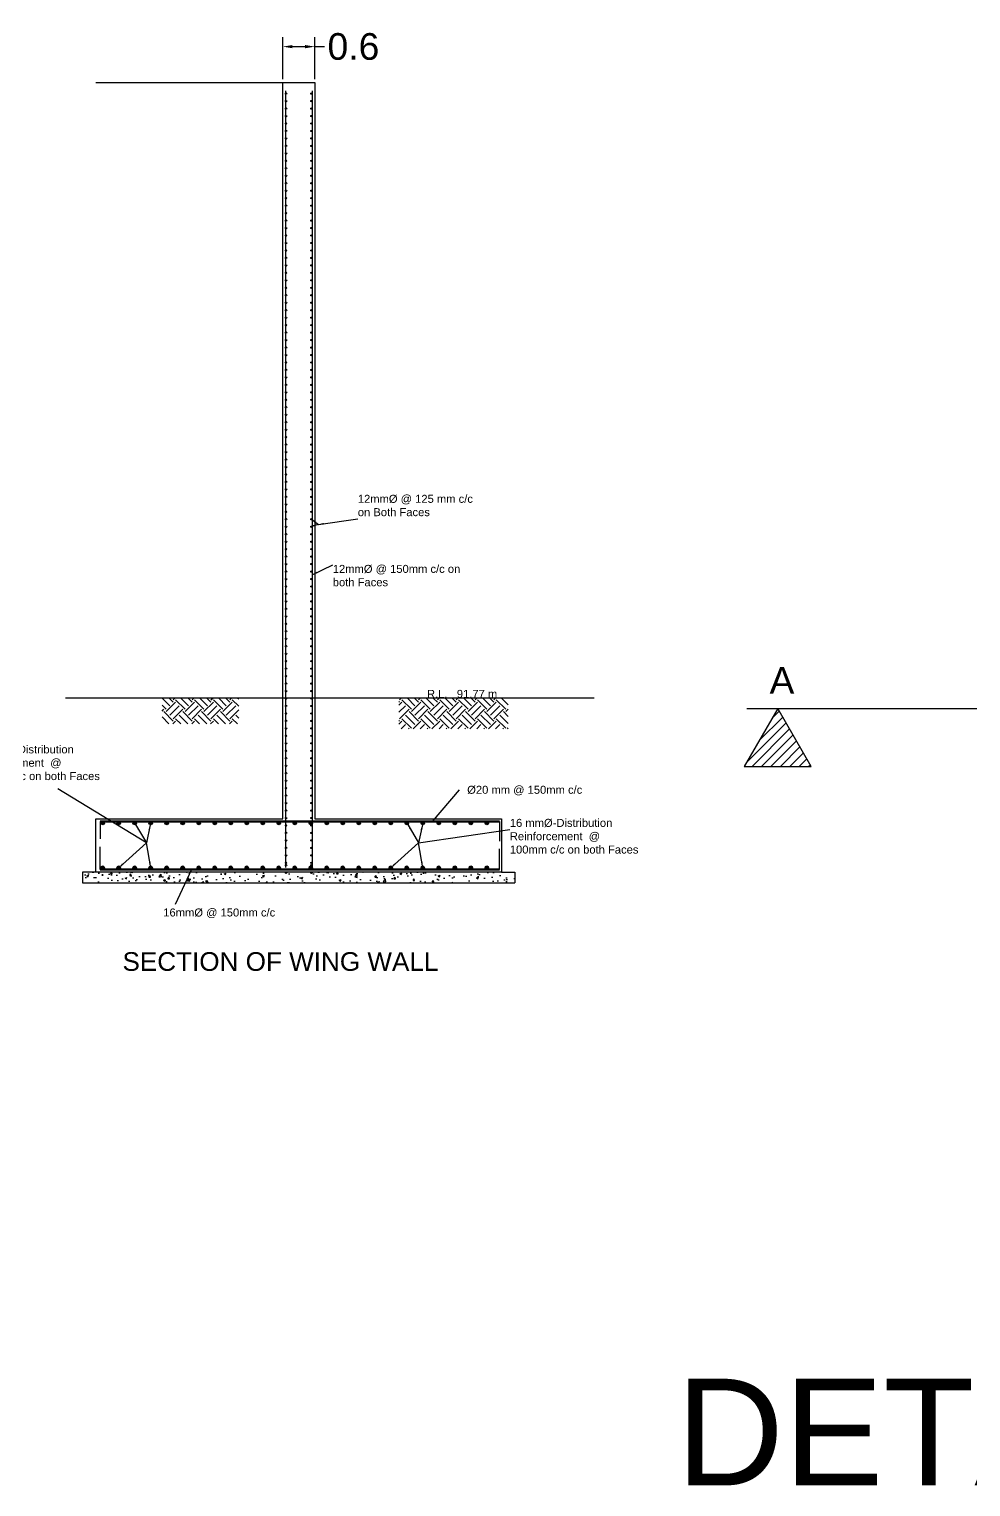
# Model space of a CAD drawing. Header units: millimetres. Extents: x -83 to 417, y 47 to 139.
# Drawn here: x 159.87 to 177.52, y 93 to 120.33 of the extents above; entities that cross this region are included whole.
import ezdxf

# ---------------------------------------------------------------- set-up
doc = ezdxf.new("R2010")
doc.units = ezdxf.units.MM
doc.header["$PDMODE"] = 3
doc.header["$PDSIZE"] = -0.7
doc.linetypes.add('DASHED2', pattern=[9.525, 6.35, -3.175])
doc.layers.add('DIMENSION', color=1, linetype='Continuous')
doc.layers.add('kacha rasta', color=7, linetype='Continuous')
doc.styles.add('.1', font='arial.ttf', dxfattribs={"height": 0.1})
doc.styles.add('.15', font='arial.ttf', dxfattribs={"height": 0.15})
doc.styles.get("Standard").update_dxf_attribs({"font": 'Arial'})
doc.dimstyles.new('small', dxfattribs={"dimtxt": 0.05, "dimasz": 0.1, "dimexe": 0.2, "dimexo": 0.3, "dimgap": 0, "dimtad": 0, "dimdec": 3, "dimzin": 0, "dimdsep": 46, "dimtxsty": 'Standard', "dimblk": 'OPEN30', "dimcen": 0.09, "dimclrd": 1, "dimclre": 1, "dimclrt": 1, "dimadec": 0, "dimazin": 0, "dimtfac": 1, "dimtdec": 3, "dimtofl": 0, "dimtmove": 1, "dimatfit": 3, "dimfxl": 0.2, "dimtolj": 1, "dimtzin": 0, "dimarcsym": 0})
doc.dimstyles.get("Standard").update_dxf_attribs({"dimtxt": 0.5, "dimasz": 0.18, "dimexe": 0.18, "dimexo": 0.0625, "dimgap": 0.09, "dimtad": 0, "dimtih": 1, "dimtoh": 1, "dimdec": 1, "dimzin": 0, "dimdsep": 46, "dimtxsty": 'Standard', "dimcen": 0.09, "dimadec": 0, "dimazin": 0, "dimtfac": 1, "dimtdec": 1, "dimtofl": 0, "dimtmove": 0, "dimatfit": 3, "dimfxl": 1, "dimtolj": 1, "dimtzin": 0, "dimarcsym": 0})

# ---------------------------------------------------------------- blocks, each defined once
blk = doc.blocks.new('_Open30')
at = {"color": 0, "linetype": 'ByBlock', "lineweight": -2}
for p, q in [((-1, 0.27), (0, 0)), ((0, 0), (-1, -0.27)), ((0, 0), (-1, 0))]:
    blk.add_line(p, q, dxfattribs=at)
blk = doc.blocks.new('*D154')
at = {"layer": 'Defpoints', "color": 0, "linetype": 'Continuous', "transparency": 16777216}
for p in [(165.221, 120.002), (164.621, 119.327), (165.221, 119.327)]:
    blk.add_point(p, dxfattribs=at)
at = {"layer": 'kacha rasta', "color": 0, "linetype": 'Continuous', "lineweight": -2, "transparency": 16777216}
for p, q in [((164.621, 119.39), (164.621, 120.182)), ((164.801, 120.002), (165.041, 120.002)), ((165.221, 119.39), (165.221, 120.182)), ((165.221, 120.002), (165.401, 120.002))]:
    blk.add_line(p, q, dxfattribs=at)
at = {"layer": 'kacha rasta', "color": 0, "linetype": 'Continuous', "transparency": 16777216}
for points in [[(164.801, 120.032), (164.801, 119.972), (164.621, 120.002)], [(165.041, 120.032), (165.041, 119.972), (165.221, 120.002)]]:
    blk.add_solid(points, dxfattribs=at)
at = {"layer": 'kacha rasta', "color": 0, "linetype": 'Continuous', "transparency": 16777216, "insert": (165.946, 120.002), "char_height": 0.5, "attachment_point": 5}
blk.add_mtext('\\A1;0.6', dxfattribs=at)

msp = doc.modelspace()

# ---------------------------------------------------------------- hatches: boundary and pattern name
for color, points in [(256, [(164.6708, 119.1239, -0.8687265), (164.6947, 119.1206, -0.8687265), (164.6708, 119.1172)]), (256, [(164.6708, 118.9839, -0.8687265), (164.6947, 118.9806, -0.8687265), (164.6708, 118.9772)]), (256, [(165.1708, 119.1239, 0.8687265), (165.1469, 119.1206, 0.8687265), (165.1708, 119.1172)]), (256, [(165.1708, 118.9839, 0.8687265), (165.1469, 118.9806, 0.8687265), (165.1708, 118.9772)]), (256, [(164.6708, 118.8439, -0.8687265), (164.6947, 118.8406, -0.8687265), (164.6708, 118.8372)]), (256, [(164.6708, 118.7039, -0.8687265), (164.6947, 118.7006, -0.8687265), (164.6708, 118.6972)]), (256, [(165.1708, 118.8439, 0.8687265), (165.1469, 118.8406, 0.8687265), (165.1708, 118.8372)]), (256, [(165.1708, 118.7039, 0.8687265), (165.1469, 118.7006, 0.8687265), (165.1708, 118.6972)]), (256, [(164.6708, 118.5639, -0.8687265), (164.6947, 118.5606, -0.8687265), (164.6708, 118.5572)]), (256, [(164.6708, 118.4239, -0.8687265), (164.6947, 118.4206, -0.8687265), (164.6708, 118.4172)]), (256, [(165.1708, 118.5639, 0.8687265), (165.1469, 118.5606, 0.8687265), (165.1708, 118.5572)]), (256, [(165.1708, 118.4239, 0.8687265), (165.1469, 118.4206, 0.8687265), (165.1708, 118.4172)]), (256, [(164.6708, 118.2839, -0.8687265), (164.6947, 118.2806, -0.8687265), (164.6708, 118.2772)]), (256, [(164.6708, 118.1439, -0.8687265), (164.6947, 118.1406, -0.8687265), (164.6708, 118.1372)]), (256, [(165.1708, 118.2839, 0.8687265), (165.1469, 118.2806, 0.8687265), (165.1708, 118.2772)]), (256, [(165.1708, 118.1439, 0.8687265), (165.1469, 118.1406, 0.8687265), (165.1708, 118.1372)]), (256, [(164.6708, 118.0039, -0.8687265), (164.6947, 118.0006, -0.8687265), (164.6708, 117.9972)]), (256, [(164.6708, 117.8639, -0.8687265), (164.6947, 117.8606, -0.8687265), (164.6708, 117.8572)]), (256, [(165.1708, 118.0039, 0.8687265), (165.1469, 118.0006, 0.8687265), (165.1708, 117.9972)]), (256, [(165.1708, 117.8639, 0.8687265), (165.1469, 117.8606, 0.8687265), (165.1708, 117.8572)]), (256, [(164.6708, 117.7239, -0.8687265), (164.6947, 117.7206, -0.8687265), (164.6708, 117.7172)]), (256, [(164.6708, 117.5839, -0.8687265), (164.6947, 117.5806, -0.8687265), (164.6708, 117.5772)]), (256, [(165.1708, 117.7239, 0.8687265), (165.1469, 117.7206, 0.8687265), (165.1708, 117.7172)]), (256, [(165.1708, 117.5839, 0.8687265), (165.1469, 117.5806, 0.8687265), (165.1708, 117.5772)]), (256, [(164.6708, 117.4439, -0.8687265), (164.6947, 117.4406, -0.8687265), (164.6708, 117.4372)]), (256, [(164.6708, 117.3039, -0.8687265), (164.6947, 117.3006, -0.8687265), (164.6708, 117.2972)]), (256, [(165.1708, 117.4439, 0.8687265), (165.1469, 117.4406, 0.8687265), (165.1708, 117.4372)]), (256, [(165.1708, 117.3039, 0.8687265), (165.1469, 117.3006, 0.8687265), (165.1708, 117.2972)]), (256, [(164.6708, 117.1639, -0.8687265), (164.6947, 117.1606, -0.8687265), (164.6708, 117.1572)]), (256, [(164.6708, 117.0239, -0.8687265), (164.6947, 117.0206, -0.8687265), (164.6708, 117.0172)]), (256, [(165.1708, 117.1639, 0.8687265), (165.1469, 117.1606, 0.8687265), (165.1708, 117.1572)]), (256, [(165.1708, 117.0239, 0.8687265), (165.1469, 117.0206, 0.8687265), (165.1708, 117.0172)]), (256, [(164.6708, 116.8839, -0.8687265), (164.6947, 116.8806, -0.8687265), (164.6708, 116.8772)]), (256, [(164.6708, 116.7439, -0.8687265), (164.6947, 116.7406, -0.8687265), (164.6708, 116.7372)]), (256, [(165.1708, 116.8839, 0.8687265), (165.1469, 116.8806, 0.8687265), (165.1708, 116.8772)]), (256, [(165.1708, 116.7439, 0.8687265), (165.1469, 116.7406, 0.8687265), (165.1708, 116.7372)]), (256, [(164.6708, 116.6039, -0.8687265), (164.6947, 116.6006, -0.8687265), (164.6708, 116.5972)]), (256, [(164.6708, 116.4639, -0.8687265), (164.6947, 116.4606, -0.8687265), (164.6708, 116.4572)]), (256, [(165.1708, 116.6039, 0.8687265), (165.1469, 116.6006, 0.8687265), (165.1708, 116.5972)]), (256, [(165.1708, 116.4639, 0.8687265), (165.1469, 116.4606, 0.8687265), (165.1708, 116.4572)]), (256, [(164.6708, 116.3239, -0.8687265), (164.6947, 116.3206, -0.8687265), (164.6708, 116.3172)]), (256, [(164.6708, 116.1839, -0.8687265), (164.6947, 116.1806, -0.8687265), (164.6708, 116.1772)]), (256, [(165.1708, 116.3239, 0.8687265), (165.1469, 116.3206, 0.8687265), (165.1708, 116.3172)]), (256, [(165.1708, 116.1839, 0.8687265), (165.1469, 116.1806, 0.8687265), (165.1708, 116.1772)]), (256, [(164.6708, 116.0439, -0.8687265), (164.6947, 116.0406, -0.8687265), (164.6708, 116.0372)]), (256, [(164.6708, 115.9039, -0.8687265), (164.6947, 115.9006, -0.8687265), (164.6708, 115.8972)]), (256, [(165.1708, 116.0439, 0.8687265), (165.1469, 116.0406, 0.8687265), (165.1708, 116.0372)]), (256, [(165.1708, 115.9039, 0.8687265), (165.1469, 115.9006, 0.8687265), (165.1708, 115.8972)]), (256, [(164.6708, 115.7639, -0.8687265), (164.6947, 115.7606, -0.8687265), (164.6708, 115.7572)]), (256, [(164.6708, 115.6239, -0.8687265), (164.6947, 115.6206, -0.8687265), (164.6708, 115.6172)]), (256, [(165.1708, 115.7639, 0.8687265), (165.1469, 115.7606, 0.8687265), (165.1708, 115.7572)]), (256, [(165.1708, 115.6239, 0.8687265), (165.1469, 115.6206, 0.8687265), (165.1708, 115.6172)]), (256, [(164.6708, 115.4839, -0.8687265), (164.6947, 115.4806, -0.8687265), (164.6708, 115.4772)]), (256, [(164.6708, 115.3439, -0.8687265), (164.6947, 115.3406, -0.8687265), (164.6708, 115.3372)]), (256, [(165.1708, 115.4839, 0.8687265), (165.1469, 115.4806, 0.8687265), (165.1708, 115.4772)]), (256, [(165.1708, 115.3439, 0.8687265), (165.1469, 115.3406, 0.8687265), (165.1708, 115.3372)]), (256, [(164.6708, 115.2039, -0.8687265), (164.6947, 115.2006, -0.8687265), (164.6708, 115.1972)]), (256, [(164.6708, 115.0639, -0.8687265), (164.6947, 115.0606, -0.8687265), (164.6708, 115.0572)]), (256, [(165.1708, 115.2039, 0.8687265), (165.1469, 115.2006, 0.8687265), (165.1708, 115.1972)]), (256, [(165.1708, 115.0639, 0.8687265), (165.1469, 115.0606, 0.8687265), (165.1708, 115.0572)]), (256, [(164.6708, 114.9239, -0.8687265), (164.6947, 114.9206, -0.8687265), (164.6708, 114.9172)]), (256, [(164.6708, 114.7839, -0.8687265), (164.6947, 114.7806, -0.8687265), (164.6708, 114.7772)]), (256, [(165.1708, 114.9239, 0.8687265), (165.1469, 114.9206, 0.8687265), (165.1708, 114.9172)]), (256, [(165.1708, 114.7839, 0.8687265), (165.1469, 114.7806, 0.8687265), (165.1708, 114.7772)]), (256, [(164.6708, 114.6439, -0.8687265), (164.6947, 114.6406, -0.8687265), (164.6708, 114.6372)]), (256, [(164.6708, 114.5039, -0.8687265), (164.6947, 114.5006, -0.8687265), (164.6708, 114.4972)]), (256, [(165.1708, 114.6439, 0.8687265), (165.1469, 114.6406, 0.8687265), (165.1708, 114.6372)]), (256, [(165.1708, 114.5039, 0.8687265), (165.1469, 114.5006, 0.8687265), (165.1708, 114.4972)]), (256, [(164.6708, 114.3639, -0.8687265), (164.6947, 114.3606, -0.8687265), (164.6708, 114.3572)]), (256, [(164.6708, 114.2239, -0.8687265), (164.6947, 114.2206, -0.8687265), (164.6708, 114.2172)]), (256, [(165.1708, 114.3639, 0.8687265), (165.1469, 114.3606, 0.8687265), (165.1708, 114.3572)]), (256, [(165.1708, 114.2239, 0.8687265), (165.1469, 114.2206, 0.8687265), (165.1708, 114.2172)]), (256, [(164.6708, 114.0839, -0.8687265), (164.6947, 114.0806, -0.8687265), (164.6708, 114.0772)]), (256, [(165.1708, 114.0839, 0.8687265), (165.1469, 114.0806, 0.8687265), (165.1708, 114.0772)]), (256, [(164.6708, 113.9439, -0.8687265), (164.6947, 113.9406, -0.8687265), (164.6708, 113.9372)]), (256, [(164.6708, 113.8039, -0.8687265), (164.6947, 113.8006, -0.8687265), (164.6708, 113.7972)]), (256, [(165.1708, 113.9439, 0.8687265), (165.1469, 113.9406, 0.8687265), (165.1708, 113.9372)]), (256, [(165.1708, 113.8039, 0.8687265), (165.1469, 113.8006, 0.8687265), (165.1708, 113.7972)]), (256, [(164.6708, 113.6639, -0.8687265), (164.6947, 113.6606, -0.8687265), (164.6708, 113.6572)]), (256, [(164.6708, 113.5239, -0.8687265), (164.6947, 113.5206, -0.8687265), (164.6708, 113.5172)]), (256, [(165.1708, 113.6639, 0.8687265), (165.1469, 113.6606, 0.8687265), (165.1708, 113.6572)]), (256, [(165.1708, 113.5239, 0.8687265), (165.1469, 113.5206, 0.8687265), (165.1708, 113.5172)]), (256, [(164.6708, 113.3839, -0.8687265), (164.6947, 113.3806, -0.8687265), (164.6708, 113.3772)]), (256, [(164.6708, 113.2439, -0.8687265), (164.6947, 113.2406, -0.8687265), (164.6708, 113.2372)]), (256, [(165.1708, 113.3839, 0.8687265), (165.1469, 113.3806, 0.8687265), (165.1708, 113.3772)]), (256, [(165.1708, 113.2439, 0.8687265), (165.1469, 113.2406, 0.8687265), (165.1708, 113.2372)]), (256, [(164.6708, 113.1039, -0.8687265), (164.6947, 113.1006, -0.8687265), (164.6708, 113.0972)]), (256, [(164.6708, 112.9639, -0.8687265), (164.6947, 112.9606, -0.8687265), (164.6708, 112.9572)]), (256, [(165.1708, 113.1039, 0.8687265), (165.1469, 113.1006, 0.8687265), (165.1708, 113.0972)]), (256, [(165.1708, 112.9639, 0.8687265), (165.1469, 112.9606, 0.8687265), (165.1708, 112.9572)]), (256, [(164.6708, 112.8239, -0.8687265), (164.6947, 112.8206, -0.8687265), (164.6708, 112.8172)]), (256, [(164.6708, 112.6839, -0.8687265), (164.6947, 112.6806, -0.8687265), (164.6708, 112.6772)]), (256, [(165.1708, 112.8239, 0.8687265), (165.1469, 112.8206, 0.8687265), (165.1708, 112.8172)]), (256, [(165.1708, 112.6839, 0.8687265), (165.1469, 112.6806, 0.8687265), (165.1708, 112.6772)]), (256, [(164.6708, 112.5439, -0.8687265), (164.6947, 112.5406, -0.8687265), (164.6708, 112.5372)]), (256, [(164.6708, 112.4039, -0.8687265), (164.6947, 112.4006, -0.8687265), (164.6708, 112.3972)]), (256, [(165.1708, 112.5439, 0.8687265), (165.1469, 112.5406, 0.8687265), (165.1708, 112.5372)]), (256, [(165.1708, 112.4039, 0.8687265), (165.1469, 112.4006, 0.8687265), (165.1708, 112.3972)]), (256, [(164.6708, 112.2639, -0.8687265), (164.6947, 112.2606, -0.8687265), (164.6708, 112.2572)]), (256, [(164.6708, 112.1239, -0.8687265), (164.6947, 112.1206, -0.8687265), (164.6708, 112.1172)]), (256, [(165.1708, 112.2639, 0.8687265), (165.1469, 112.2606, 0.8687265), (165.1708, 112.2572)]), (256, [(165.1708, 112.1239, 0.8687265), (165.1469, 112.1206, 0.8687265), (165.1708, 112.1172)]), (256, [(164.6708, 111.9839, -0.8687265), (164.6947, 111.9806, -0.8687265), (164.6708, 111.9772)]), (256, [(164.6708, 111.8439, -0.8687265), (164.6947, 111.8406, -0.8687265), (164.6708, 111.8372)]), (256, [(165.1708, 111.9839, 0.8687265), (165.1469, 111.9806, 0.8687265), (165.1708, 111.9772)]), (256, [(165.1708, 111.8439, 0.8687265), (165.1469, 111.8406, 0.8687265), (165.1708, 111.8372)]), (256, [(164.6708, 111.7039, -0.8687265), (164.6947, 111.7006, -0.8687265), (164.6708, 111.6972)]), (256, [(164.6708, 111.5639, -0.8687265), (164.6947, 111.5606, -0.8687265), (164.6708, 111.5572)]), (256, [(165.1708, 111.7039, 0.8687265), (165.1469, 111.7006, 0.8687265), (165.1708, 111.6972)]), (256, [(165.1708, 111.5639, 0.8687265), (165.1469, 111.5606, 0.8687265), (165.1708, 111.5572)]), (256, [(164.6708, 111.4239, -0.8687265), (164.6947, 111.4206, -0.8687265), (164.6708, 111.4172)]), (256, [(164.6708, 111.2839, -0.8687265), (164.6947, 111.2806, -0.8687265), (164.6708, 111.2772)]), (256, [(165.1708, 111.4239, 0.8687265), (165.1469, 111.4206, 0.8687265), (165.1708, 111.4172)]), (256, [(165.1708, 111.2839, 0.8687265), (165.1469, 111.2806, 0.8687265), (165.1708, 111.2772)]), (256, [(164.6708, 111.1439, -0.8687265), (164.6947, 111.1406, -0.8687265), (164.6708, 111.1372)]), (256, [(164.6708, 111.0039, -0.8687265), (164.6947, 111.0006, -0.8687265), (164.6708, 110.9972)]), (256, [(165.1708, 111.1439, 0.8687265), (165.1469, 111.1406, 0.8687265), (165.1708, 111.1372)]), (256, [(165.1708, 111.0039, 0.8687265), (165.1469, 111.0006, 0.8687265), (165.1708, 110.9972)]), (256, [(164.6708, 110.8639, -0.8687265), (164.6947, 110.8606, -0.8687265), (164.6708, 110.8572)]), (256, [(164.6708, 110.7239, -0.8687265), (164.6947, 110.7206, -0.8687265), (164.6708, 110.7172)]), (256, [(165.1708, 110.8639, 0.8687265), (165.1469, 110.8606, 0.8687265), (165.1708, 110.8572)]), (256, [(165.1708, 110.7239, 0.8687265), (165.1469, 110.7206, 0.8687265), (165.1708, 110.7172)]), (256, [(164.6708, 110.5839, -0.8687265), (164.6947, 110.5806, -0.8687265), (164.6708, 110.5772)]), (256, [(164.6708, 110.4439, -0.8687265), (164.6947, 110.4406, -0.8687265), (164.6708, 110.4372)]), (256, [(165.1708, 110.5839, 0.8687265), (165.1469, 110.5806, 0.8687265), (165.1708, 110.5772)]), (256, [(165.1708, 110.4439, 0.8687265), (165.1469, 110.4406, 0.8687265), (165.1708, 110.4372)]), (256, [(164.6708, 110.3039, -0.8687265), (164.6947, 110.3006, -0.8687265), (164.6708, 110.2972)]), (256, [(164.6708, 110.1639, -0.8687265), (164.6947, 110.1606, -0.8687265), (164.6708, 110.1572)]), (256, [(165.1708, 110.3039, 0.8687265), (165.1469, 110.3006, 0.8687265), (165.1708, 110.2972)]), (256, [(165.1708, 110.1639, 0.8687265), (165.1469, 110.1606, 0.8687265), (165.1708, 110.1572)]), (256, [(164.6708, 110.0239, -0.8687265), (164.6947, 110.0206, -0.8687265), (164.6708, 110.0172)]), (256, [(164.6708, 109.8839, -0.8687265), (164.6947, 109.8806, -0.8687265), (164.6708, 109.8772)]), (256, [(165.1708, 110.0239, 0.8687265), (165.1469, 110.0206, 0.8687265), (165.1708, 110.0172)]), (256, [(165.1708, 109.8839, 0.8687265), (165.1469, 109.8806, 0.8687265), (165.1708, 109.8772)]), (256, [(164.6708, 109.7439, -0.8687265), (164.6947, 109.7406, -0.8687265), (164.6708, 109.7372)]), (256, [(164.6708, 109.6039, -0.8687265), (164.6947, 109.6006, -0.8687265), (164.6708, 109.5972)]), (256, [(165.1708, 109.7439, 0.8687265), (165.1469, 109.7406, 0.8687265), (165.1708, 109.7372)]), (256, [(165.1708, 109.6039, 0.8687265), (165.1469, 109.6006, 0.8687265), (165.1708, 109.5972)]), (256, [(164.6708, 109.4639, -0.8687265), (164.6947, 109.4606, -0.8687265), (164.6708, 109.4572)]), (256, [(164.6708, 109.3239, -0.8687265), (164.6947, 109.3206, -0.8687265), (164.6708, 109.3172)]), (256, [(165.1708, 109.4639, 0.8687265), (165.1469, 109.4606, 0.8687265), (165.1708, 109.4572)]), (256, [(165.1708, 109.3239, 0.8687265), (165.1469, 109.3206, 0.8687265), (165.1708, 109.3172)]), (256, [(164.6708, 109.1839, -0.8687265), (164.6947, 109.1806, -0.8687265), (164.6708, 109.1772)]), (256, [(164.6708, 109.0439, -0.8687265), (164.6947, 109.0406, -0.8687265), (164.6708, 109.0372)]), (256, [(165.1708, 109.1839, 0.8687265), (165.1469, 109.1806, 0.8687265), (165.1708, 109.1772)]), (256, [(165.1708, 109.0439, 0.8687265), (165.1469, 109.0406, 0.8687265), (165.1708, 109.0372)]), (256, [(164.6708, 108.9039, -0.8687265), (164.6947, 108.9006, -0.8687265), (164.6708, 108.8972)]), (256, [(164.6708, 108.7639, -0.8687265), (164.6947, 108.7606, -0.8687265), (164.6708, 108.7572)]), (256, [(165.1708, 108.9039, 0.8687265), (165.1469, 108.9006, 0.8687265), (165.1708, 108.8972)]), (256, [(165.1708, 108.7639, 0.8687265), (165.1469, 108.7606, 0.8687265), (165.1708, 108.7572)]), (256, [(164.6708, 108.6239, -0.8687265), (164.6947, 108.6206, -0.8687265), (164.6708, 108.6172)]), (256, [(164.6708, 108.4839, -0.8687265), (164.6947, 108.4806, -0.8687265), (164.6708, 108.4772)]), (256, [(165.1708, 108.6239, 0.8687265), (165.1469, 108.6206, 0.8687265), (165.1708, 108.6172)]), (256, [(165.1708, 108.4839, 0.8687265), (165.1469, 108.4806, 0.8687265), (165.1708, 108.4772)]), (256, [(164.6708, 108.3439, -0.8687265), (164.6947, 108.3406, -0.8687265), (164.6708, 108.3372)]), (256, [(165.1708, 108.3439, 0.8687265), (165.1469, 108.3406, 0.8687265), (165.1708, 108.3372)]), (256, [(164.6708, 108.2039, -0.8687265), (164.6947, 108.2006, -0.8687265), (164.6708, 108.1972)]), (256, [(164.6708, 108.0639, -0.8687265), (164.6947, 108.0606, -0.8687265), (164.6708, 108.0572)]), (256, [(165.1708, 108.2039, 0.8687265), (165.1469, 108.2006, 0.8687265), (165.1708, 108.1972)]), (256, [(165.1708, 108.0639, 0.8687265), (165.1469, 108.0606, 0.8687265), (165.1708, 108.0572)]), (256, [(164.6708, 107.9239, -0.8687265), (164.6947, 107.9206, -0.8687265), (164.6708, 107.9172)]), (256, [(164.6708, 107.7839, -0.8687265), (164.6947, 107.7806, -0.8687265), (164.6708, 107.7772)]), (256, [(165.1708, 107.9239, 0.8687265), (165.1469, 107.9206, 0.8687265), (165.1708, 107.9172)]), (256, [(165.1708, 107.7839, 0.8687265), (165.1469, 107.7806, 0.8687265), (165.1708, 107.7772)]), (256, [(164.6708, 107.6439, -0.8687265), (164.6947, 107.6406, -0.8687265), (164.6708, 107.6372)]), (256, [(164.6708, 107.5039, -0.8687265), (164.6947, 107.5006, -0.8687265), (164.6708, 107.4972)]), (256, [(165.1708, 107.6439, 0.8687265), (165.1469, 107.6406, 0.8687265), (165.1708, 107.6372)]), (256, [(165.1708, 107.5039, 0.8687265), (165.1469, 107.5006, 0.8687265), (165.1708, 107.4972)]), (256, [(164.6708, 107.3639, -0.8687265), (164.6947, 107.3606, -0.8687265), (164.6708, 107.3572)]), (256, [(164.6708, 107.2239, -0.8687265), (164.6947, 107.2206, -0.8687265), (164.6708, 107.2172)]), (256, [(165.1708, 107.3639, 0.8687265), (165.1469, 107.3606, 0.8687265), (165.1708, 107.3572)]), (256, [(165.1708, 107.2239, 0.8687265), (165.1469, 107.2206, 0.8687265), (165.1708, 107.2172)]), (256, [(164.6708, 107.0839, -0.8687265), (164.6947, 107.0806, -0.8687265), (164.6708, 107.0772)]), (256, [(164.6708, 106.9439, -0.8687265), (164.6947, 106.9406, -0.8687265), (164.6708, 106.9372)]), (256, [(165.1708, 107.0839, 0.8687265), (165.1469, 107.0806, 0.8687265), (165.1708, 107.0772)]), (256, [(165.1708, 106.9439, 0.8687265), (165.1469, 106.9406, 0.8687265), (165.1708, 106.9372)]), (256, [(164.6708, 106.8039, -0.8687265), (164.6947, 106.8006, -0.8687265), (164.6708, 106.7972)]), (256, [(164.6708, 106.6639, -0.8687265), (164.6947, 106.6606, -0.8687265), (164.6708, 106.6572)]), (256, [(165.1708, 106.8039, 0.8687265), (165.1469, 106.8006, 0.8687265), (165.1708, 106.7972)]), (256, [(165.1708, 106.6639, 0.8687265), (165.1469, 106.6606, 0.8687265), (165.1708, 106.6572)]), (256, [(164.6708, 106.5239, -0.8687265), (164.6947, 106.5206, -0.8687265), (164.6708, 106.5172)]), (256, [(164.6708, 106.3839, -0.8687265), (164.6947, 106.3806, -0.8687265), (164.6708, 106.3772)]), (256, [(165.1708, 106.5239, 0.8687265), (165.1469, 106.5206, 0.8687265), (165.1708, 106.5172)]), (256, [(165.1708, 106.3839, 0.8687265), (165.1469, 106.3806, 0.8687265), (165.1708, 106.3772)]), (256, [(164.6708, 106.2439, -0.8687265), (164.6947, 106.2406, -0.8687265), (164.6708, 106.2372)]), (256, [(164.6708, 106.1039, -0.8687265), (164.6947, 106.1006, -0.8687265), (164.6708, 106.0972)]), (256, [(165.1708, 106.2439, 0.8687265), (165.1469, 106.2406, 0.8687265), (165.1708, 106.2372)]), (256, [(165.1708, 106.1039, 0.8687265), (165.1469, 106.1006, 0.8687265), (165.1708, 106.0972)]), (256, [(164.6708, 105.9639, -0.8687265), (164.6947, 105.9606, -0.8687265), (164.6708, 105.9572)]), (256, [(164.6708, 105.8239, -0.8687265), (164.6947, 105.8206, -0.8687265), (164.6708, 105.8172)]), (256, [(165.1708, 105.9639, 0.8687265), (165.1469, 105.9606, 0.8687265), (165.1708, 105.9572)]), (256, [(165.1708, 105.8239, 0.8687265), (165.1469, 105.8206, 0.8687265), (165.1708, 105.8172)]), (256, [(164.6708, 105.6839, -0.8687265), (164.6947, 105.6806, -0.8687265), (164.6708, 105.6772)]), (256, [(164.6708, 105.5439, -0.8687265), (164.6947, 105.5406, -0.8687265), (164.6708, 105.5372)]), (256, [(165.1708, 105.6839, 0.8687265), (165.1469, 105.6806, 0.8687265), (165.1708, 105.6772)]), (256, [(165.1708, 105.5439, 0.8687265), (165.1469, 105.5406, 0.8687265), (165.1708, 105.5372)]), (4, [(161.2778, 105.4454, 1), (161.2141, 105.4454, 1)]), (4, [(161.5778, 105.4454, 1), (161.5141, 105.4454, 1)]), (4, [(161.8778, 105.4454, 1), (161.8141, 105.4454, 1)]), (4, [(162.1778, 105.4454, 1), (162.1141, 105.4454, 1)]), (4, [(162.4778, 105.4454, 1), (162.4141, 105.4454, 1)]), (4, [(162.7778, 105.4454, 1), (162.7141, 105.4454, 1)]), (4, [(163.0778, 105.4454, 1), (163.0141, 105.4454, 1)]), (4, [(163.3778, 105.4454, 1), (163.3141, 105.4454, 1)]), (4, [(163.6778, 105.4454, 1), (163.6141, 105.4454, 1)]), (4, [(163.9778, 105.4454, 1), (163.9141, 105.4454, 1)]), (4, [(164.2778, 105.4454, 1), (164.2141, 105.4454, 1)]), (4, [(164.5778, 105.4454, 1), (164.5141, 105.4454, 1)]), (256, [(164.6708, 105.4039, -0.8687265), (164.6947, 105.4006, -0.8687265), (164.6708, 105.3972)]), (256, [(164.6708, 105.2639, -0.8687265), (164.6947, 105.2606, -0.8687265), (164.6708, 105.2572)]), (4, [(164.8778, 105.4454, 1), (164.8141, 105.4454, 1)]), (4, [(165.1778, 105.4454, 1), (165.1141, 105.4454, 1)]), (256, [(165.1708, 105.4039, 0.8687265), (165.1469, 105.4006, 0.8687265), (165.1708, 105.3972)]), (256, [(165.1708, 105.2639, 0.8687265), (165.1469, 105.2606, 0.8687265), (165.1708, 105.2572)]), (4, [(165.4778, 105.4454, 1), (165.4141, 105.4454, 1)]), (4, [(165.7778, 105.4454, 1), (165.7141, 105.4454, 1)]), (4, [(166.0778, 105.4454, 1), (166.0141, 105.4454, 1)]), (4, [(166.3778, 105.4454, 1), (166.3141, 105.4454, 1)]), (4, [(166.6778, 105.4454, 1), (166.6141, 105.4454, 1)]), (4, [(166.9778, 105.4454, 1), (166.9141, 105.4454, 1)]), (4, [(167.2778, 105.4454, 1), (167.2141, 105.4454, 1)]), (4, [(167.5778, 105.4454, 1), (167.5141, 105.4454, 1)]), (4, [(167.8778, 105.4454, 1), (167.8141, 105.4454, 1)]), (4, [(168.1778, 105.4454, 1), (168.1141, 105.4454, 1)]), (4, [(168.4778, 105.4454, 1), (168.4141, 105.4454, 1)]), (256, [(164.6708, 105.1239, -0.8687265), (164.6947, 105.1206, -0.8687265), (164.6708, 105.1172)]), (256, [(164.6708, 104.9839, -0.8687265), (164.6947, 104.9806, -0.8687265), (164.6708, 104.9772)]), (256, [(165.1708, 105.1239, 0.8687265), (165.1469, 105.1206, 0.8687265), (165.1708, 105.1172)]), (256, [(165.1708, 104.9839, 0.8687265), (165.1469, 104.9806, 0.8687265), (165.1708, 104.9772)]), (256, [(164.6708, 104.8439, -0.8687265), (164.6947, 104.8406, -0.8687265), (164.6708, 104.8372)]), (256, [(164.6708, 104.7039, -0.8687265), (164.6947, 104.7006, -0.8687265), (164.6708, 104.6972)]), (256, [(165.1708, 104.8439, 0.8687265), (165.1469, 104.8406, 0.8687265), (165.1708, 104.8372)]), (256, [(165.1708, 104.7039, 0.8687265), (165.1469, 104.7006, 0.8687265), (165.1708, 104.6972)]), (4, [(161.2778, 104.6092, 1), (161.2141, 104.6092, 1)]), (4, [(161.5778, 104.6092, 1), (161.5141, 104.6092, 1)]), (4, [(161.8778, 104.6092, 1), (161.8141, 104.6092, 1)]), (4, [(162.1778, 104.6092, 1), (162.1141, 104.6092, 1)]), (4, [(162.4778, 104.6092, 1), (162.4141, 104.6092, 1)]), (4, [(162.7778, 104.6092, 1), (162.7141, 104.6092, 1)]), (4, [(163.0778, 104.6092, 1), (163.0141, 104.6092, 1)]), (4, [(163.3778, 104.6092, 1), (163.3141, 104.6092, 1)]), (4, [(163.6778, 104.6092, 1), (163.6141, 104.6092, 1)]), (4, [(163.9778, 104.6092, 1), (163.9141, 104.6092, 1)]), (4, [(164.2778, 104.6092, 1), (164.2141, 104.6092, 1)]), (4, [(164.5778, 104.6092, 1), (164.5141, 104.6092, 1)]), (256, [(164.6708, 104.6506, 0.8687265), (164.6947, 104.654, 0.8687265), (164.6708, 104.6574)]), (256, [(164.6708, 104.5106, 0.8687265), (164.6947, 104.514, 0.8687265), (164.6708, 104.5174)]), (4, [(164.8778, 104.6092, 1), (164.8141, 104.6092, 1)]), (4, [(165.1778, 104.6092, 1), (165.1141, 104.6092, 1)]), (256, [(165.1708, 104.6506, -0.8687265), (165.1469, 104.654, -0.8687265), (165.1708, 104.6574)]), (256, [(165.1708, 104.5106, -0.8687265), (165.1469, 104.514, -0.8687265), (165.1708, 104.5174)]), (4, [(165.4778, 104.6092, 1), (165.4141, 104.6092, 1)]), (4, [(165.7778, 104.6092, 1), (165.7141, 104.6092, 1)]), (4, [(166.0778, 104.6092, 1), (166.0141, 104.6092, 1)]), (4, [(166.3778, 104.6092, 1), (166.3141, 104.6092, 1)]), (4, [(166.6778, 104.6092, 1), (166.6141, 104.6092, 1)]), (4, [(166.9778, 104.6092, 1), (166.9141, 104.6092, 1)]), (4, [(167.2778, 104.6092, 1), (167.2141, 104.6092, 1)]), (4, [(167.5778, 104.6092, 1), (167.5141, 104.6092, 1)]), (4, [(167.8778, 104.6092, 1), (167.8141, 104.6092, 1)]), (4, [(168.1778, 104.6092, 1), (168.1141, 104.6092, 1)]), (4, [(168.4778, 104.6092, 1), (168.4141, 104.6092, 1)])]:
    msp.add_hatch(color=color).paths.add_polyline_path(points)
h = msp.add_hatch()
h.set_pattern_fill('EARTH', color=256, angle=45, style=0)
h.set_pattern_definition([(45, (-79.61515, -203.37127), (3e-17, 0.35355339), [0.25, -0.25]), (45, (-79.68144, -203.30498), (3e-17, 0.35355339), [0.25, -0.25]), (45, (-79.74773, -203.23869), (3e-17, 0.35355339), [0.25, -0.25]), (135, (-79.74773, -203.1945), (-0.35355339, 6e-17), [0.25, -0.25]), (135, (-79.68144, -203.1282), (-0.35355339, 6e-17), [0.25, -0.25]), (135, (-79.61515, -203.0619), (-0.35355339, 6e-17), [0.25, -0.25])])
h.paths.add_polyline_path([(168.8474, 107.7879), (166.8001, 107.7879), (166.8001, 107.2128), (168.8474, 107.2128)])
h.paths.add_polyline_path([(163.7956, 107.7879), (162.3599, 107.7879), (162.3599, 107.3057), (163.7956, 107.3057)])
at = {"lineweight": 5}
h = msp.add_hatch(dxfattribs=at)
h.set_pattern_fill('ANSI31', color=1, style=0)
h.set_pattern_definition([(45, (-198.97565, -121.10711), (-0.088388348, 0.088388348), [])])
h.paths.add_polyline_path([(174.5281, 106.5061), (173.899, 107.5958), (173.2698, 106.5061)])
h = msp.add_hatch()
h.set_pattern_fill('AR-CONC', color=256, scale=0.05, style=0)
h.set_pattern_definition([(50, (-79.61515, -203.37127), (0.3586301, -0.03137607), [0.0375, -0.4125]), (355, (-79.61515, -203.37127), (-0.06937567, 0.37609607), [0.03, -0.33]), (100.4514, (-79.58526, -203.37388), (0.2892547, 0.34471977), [0.0318701, -0.35057106]), (46.1842, (-79.61515, -203.27127), (0.5336205, -0.0827595), [0.05625, -0.61875]), (96.6356, (-79.5707, -203.27816), (0.46733135, 0.48705894), [0.04780514, -0.5258565]), (351.1842, (-79.61515, -203.27127), (0.467331, 0.4870593), [0.045, -0.495]), (21, (-79.56515, -203.29627), (0.29845353, -0.20130945), [0.0375, -0.4125]), (326, (-79.56515, -203.29627), (0.12165767, 0.36257502), [0.03, -0.33]), (71.4514, (-79.54028, -203.31304), (0.4201113, 0.16126525), [0.0318701, -0.35057106]), (37.5, (-79.61515, -203.37127), (0.006079928, 0.166446927), [0, -0.326, 0, -0.335, 0, -0.33125]), (7.5, (-79.61515, -203.37127), (0.13153477, 0.197205856), [0, -0.191, 0, -0.3185, 0, -0.12625]), (327.5, (-79.72665, -203.37127), (0.26691122, -0.011277436), [0, -0.125, 0, -0.39, 0, -0.5175]), (317.5, (-79.77665, -203.37127), (0.29159308, 0.05005249), [0, -0.1625, 0, -0.259, 0, -0.3675])])
h.paths.add_polyline_path([(168.9708, 104.3273), (168.9708, 104.5273), (168.7208, 104.5273), (161.1208, 104.5273), (160.8708, 104.5273), (160.8708, 104.3273)])

# ---------------------------------------------------------------- linework, layer by layer
at = {"linetype": 'DASHED2'}
for p, q in [((161.1208, 119.3273), (164.6208, 119.3273)), ((165.2208, 107.0273), (165.2208, 105.5273)), ((165.2208, 105.5273), (168.7208, 105.5273))]:
    msp.add_line(p, q, dxfattribs=at)
for p, q in [((164.6208, 119.3273), (165.2208, 119.3273)), ((164.6208, 105.5273), (164.6208, 119.3273)), ((164.6708, 119.1744), (164.6708, 104.6139)), ((165.1708, 119.1744), (165.1708, 104.6139)), ((165.2208, 119.3273), (165.2208, 107.0273)), ((170.4588, 107.7879), (160.5496, 107.7879)), ((161.1208, 104.5273), (161.1208, 105.5273)), ((161.1208, 105.5273), (164.6208, 105.5273)), ((168.7208, 105.5273), (168.7208, 104.5273)), ((161.1995, 105.4773), (161.1995, 105.1519)), ((168.685, 105.4773), (168.685, 105.1089)), ((161.1995, 104.5773), (161.1995, 105.0025)), ((168.685, 104.5773), (168.685, 104.9605)), ((161.1208, 104.5273), (160.8708, 104.5273)), ((160.8708, 104.5273), (160.8708, 104.3273)), ((168.7208, 104.5273), (161.1208, 104.5273)), ((168.7208, 104.5273), (168.9708, 104.5273)), ((168.9708, 104.5273), (168.9708, 104.3273)), ((160.8708, 104.3273), (168.9708, 104.3273))]:
    msp.add_line(p, q)
at = {"color": 1, "linetype": 'DASHED2', "lineweight": 30, "ltscale": 5}
msp.add_line((173.3225, 107.5956), (188.3481, 107.5987), dxfattribs=at)
at = {"lineweight": 60}
for p, q in [((161.1995, 105.4773), (168.685, 105.4773)), ((161.1995, 104.5773), (168.685, 104.5773))]:
    msp.add_line(p, q, dxfattribs=at)
at = {"color": 0, "lineweight": 30}
msp.add_lwpolyline([(173.899, 107.5958), (173.2698, 106.5061), (174.5281, 106.5061)], close=True, dxfattribs=at)
for centre, radius in [((164.6825, 119.1206), 0.0122), ((164.6825, 118.9806), 0.0122), ((165.1591, 119.1206), 0.0122), ((165.1591, 118.9806), 0.0122), ((164.6825, 118.8406), 0.0122), ((164.6825, 118.7006), 0.0122), ((165.1591, 118.8406), 0.0122), ((165.1591, 118.7006), 0.0122), ((164.6825, 118.5606), 0.0122), ((164.6825, 118.4206), 0.0122), ((165.1591, 118.5606), 0.0122), ((165.1591, 118.4206), 0.0122), ((164.6825, 118.2806), 0.0122), ((164.6825, 118.1406), 0.0122), ((165.1591, 118.2806), 0.0122), ((165.1591, 118.1406), 0.0122), ((164.6825, 118.0006), 0.0122), ((164.6825, 117.8606), 0.0122), ((165.1591, 118.0006), 0.0122), ((165.1591, 117.8606), 0.0122), ((164.6825, 117.7206), 0.0122), ((164.6825, 117.5806), 0.0122), ((165.1591, 117.7206), 0.0122), ((165.1591, 117.5806), 0.0122), ((164.6825, 117.4406), 0.0122), ((164.6825, 117.3006), 0.0122), ((165.1591, 117.4406), 0.0122), ((165.1591, 117.3006), 0.0122), ((164.6825, 117.1606), 0.0122), ((164.6825, 117.0206), 0.0122), ((165.1591, 117.1606), 0.0122), ((165.1591, 117.0206), 0.0122), ((164.6825, 116.8806), 0.0122), ((164.6825, 116.7406), 0.0122), ((165.1591, 116.8806), 0.0122), ((165.1591, 116.7406), 0.0122), ((164.6825, 116.6006), 0.0122), ((164.6825, 116.4606), 0.0122), ((165.1591, 116.6006), 0.0122), ((165.1591, 116.4606), 0.0122), ((164.6825, 116.3206), 0.0122), ((164.6825, 116.1806), 0.0122), ((165.1591, 116.3206), 0.0122), ((165.1591, 116.1806), 0.0122), ((164.6825, 116.0406), 0.0122), ((164.6825, 115.9006), 0.0122), ((165.1591, 116.0406), 0.0122), ((165.1591, 115.9006), 0.0122), ((164.6825, 115.7606), 0.0122), ((164.6825, 115.6206), 0.0122), ((165.1591, 115.7606), 0.0122), ((165.1591, 115.6206), 0.0122), ((164.6825, 115.4806), 0.0122), ((164.6825, 115.3406), 0.0122), ((165.1591, 115.4806), 0.0122), ((165.1591, 115.3406), 0.0122), ((164.6825, 115.2006), 0.0122), ((164.6825, 115.0606), 0.0122), ((165.1591, 115.2006), 0.0122), ((165.1591, 115.0606), 0.0122), ((164.6825, 114.9206), 0.0122), ((164.6825, 114.7806), 0.0122), ((165.1591, 114.9206), 0.0122), ((165.1591, 114.7806), 0.0122), ((164.6825, 114.6406), 0.0122), ((164.6825, 114.5006), 0.0122), ((165.1591, 114.6406), 0.0122), ((165.1591, 114.5006), 0.0122), ((164.6825, 114.3606), 0.0122), ((164.6825, 114.2206), 0.0122), ((165.1591, 114.3606), 0.0122), ((165.1591, 114.2206), 0.0122), ((164.6825, 114.0806), 0.0122), ((165.1591, 114.0806), 0.0122), ((164.6825, 113.9406), 0.0122), ((164.6825, 113.8006), 0.0122), ((165.1591, 113.9406), 0.0122), ((165.1591, 113.8006), 0.0122), ((164.6825, 113.6606), 0.0122), ((164.6825, 113.5206), 0.0122), ((165.1591, 113.6606), 0.0122), ((165.1591, 113.5206), 0.0122), ((164.6825, 113.3806), 0.0122), ((164.6825, 113.2406), 0.0122), ((165.1591, 113.3806), 0.0122), ((165.1591, 113.2406), 0.0122), ((164.6825, 113.1006), 0.0122), ((164.6825, 112.9606), 0.0122), ((165.1591, 113.1006), 0.0122), ((165.1591, 112.9606), 0.0122), ((164.6825, 112.8206), 0.0122), ((164.6825, 112.6806), 0.0122), ((165.1591, 112.8206), 0.0122), ((165.1591, 112.6806), 0.0122), ((164.6825, 112.5406), 0.0122), ((164.6825, 112.4006), 0.0122), ((165.1591, 112.5406), 0.0122), ((165.1591, 112.4006), 0.0122), ((164.6825, 112.2606), 0.0122), ((164.6825, 112.1206), 0.0122), ((165.1591, 112.2606), 0.0122), ((165.1591, 112.1206), 0.0122), ((164.6825, 111.9806), 0.0122), ((164.6825, 111.8406), 0.0122), ((165.1591, 111.9806), 0.0122), ((165.1591, 111.8406), 0.0122), ((164.6825, 111.7006), 0.0122), ((164.6825, 111.5606), 0.0122), ((165.1591, 111.7006), 0.0122), ((165.1591, 111.5606), 0.0122), ((164.6825, 111.4206), 0.0122), ((164.6825, 111.2806), 0.0122), ((165.1591, 111.4206), 0.0122), ((165.1591, 111.2806), 0.0122), ((164.6825, 111.1406), 0.0122), ((164.6825, 111.0006), 0.0122), ((165.1591, 111.1406), 0.0122), ((165.1591, 111.0006), 0.0122), ((164.6825, 110.8606), 0.0122), ((164.6825, 110.7206), 0.0122), ((165.1591, 110.8606), 0.0122), ((165.1591, 110.7206), 0.0122), ((164.6825, 110.5806), 0.0122), ((164.6825, 110.4406), 0.0122), ((165.1591, 110.5806), 0.0122), ((165.1591, 110.4406), 0.0122), ((164.6825, 110.3006), 0.0122), ((164.6825, 110.1606), 0.0122), ((165.1591, 110.3006), 0.0122), ((165.1591, 110.1606), 0.0122), ((164.6825, 110.0206), 0.0122), ((164.6825, 109.8806), 0.0122), ((165.1591, 110.0206), 0.0122), ((165.1591, 109.8806), 0.0122), ((164.6825, 109.7406), 0.0122), ((164.6825, 109.6006), 0.0122), ((165.1591, 109.7406), 0.0122), ((165.1591, 109.6006), 0.0122), ((164.6825, 109.4606), 0.0122), ((164.6825, 109.3206), 0.0122), ((165.1591, 109.4606), 0.0122), ((165.1591, 109.3206), 0.0122), ((164.6825, 109.1806), 0.0122), ((164.6825, 109.0406), 0.0122), ((165.1591, 109.1806), 0.0122), ((165.1591, 109.0406), 0.0122), ((164.6825, 108.9006), 0.0122), ((164.6825, 108.7606), 0.0122), ((165.1591, 108.9006), 0.0122), ((165.1591, 108.7606), 0.0122), ((164.6825, 108.6206), 0.0122), ((164.6825, 108.4806), 0.0122), ((165.1591, 108.6206), 0.0122), ((165.1591, 108.4806), 0.0122), ((164.6825, 108.3406), 0.0122), ((165.1591, 108.3406), 0.0122), ((164.6825, 108.2006), 0.0122), ((164.6825, 108.0606), 0.0122), ((165.1591, 108.2006), 0.0122), ((165.1591, 108.0606), 0.0122), ((164.6825, 107.9206), 0.0122), ((164.6825, 107.7806), 0.0122), ((165.1591, 107.9206), 0.0122), ((165.1591, 107.7806), 0.0122), ((164.6825, 107.6406), 0.0122), ((164.6825, 107.5006), 0.0122), ((165.1591, 107.6406), 0.0122), ((165.1591, 107.5006), 0.0122), ((164.6825, 107.3606), 0.0122), ((164.6825, 107.2206), 0.0122), ((165.1591, 107.3606), 0.0122), ((165.1591, 107.2206), 0.0122), ((164.6825, 107.0806), 0.0122), ((164.6825, 106.9406), 0.0122), ((165.1591, 107.0806), 0.0122), ((165.1591, 106.9406), 0.0122), ((164.6825, 106.8006), 0.0122), ((164.6825, 106.6606), 0.0122), ((165.1591, 106.8006), 0.0122), ((165.1591, 106.6606), 0.0122), ((164.6825, 106.5206), 0.0122), ((164.6825, 106.3806), 0.0122), ((165.1591, 106.5206), 0.0122), ((165.1591, 106.3806), 0.0122), ((164.6825, 106.2406), 0.0122), ((164.6825, 106.1006), 0.0122), ((165.1591, 106.2406), 0.0122), ((165.1591, 106.1006), 0.0122), ((164.6825, 105.9606), 0.0122), ((164.6825, 105.8206), 0.0122), ((165.1591, 105.9606), 0.0122), ((165.1591, 105.8206), 0.0122), ((164.6825, 105.6806), 0.0122), ((164.6825, 105.5406), 0.0122), ((165.1591, 105.6806), 0.0122), ((165.1591, 105.5406), 0.0122), ((161.246, 105.4454), 0.0319), ((161.546, 105.4454), 0.0319), ((161.846, 105.4454), 0.0319), ((162.146, 105.4454), 0.0319), ((162.446, 105.4454), 0.0319), ((162.746, 105.4454), 0.0319), ((163.046, 105.4454), 0.0319), ((163.346, 105.4454), 0.0319), ((163.646, 105.4454), 0.0319), ((163.946, 105.4454), 0.0319), ((164.246, 105.4454), 0.0319), ((164.546, 105.4454), 0.0319), ((164.6825, 105.4006), 0.0122), ((164.6825, 105.2606), 0.0122), ((164.846, 105.4454), 0.0319), ((165.146, 105.4454), 0.0319), ((165.1591, 105.4006), 0.0122), ((165.1591, 105.2606), 0.0122), ((165.446, 105.4454), 0.0319), ((165.746, 105.4454), 0.0319), ((166.046, 105.4454), 0.0319), ((166.346, 105.4454), 0.0319), ((166.646, 105.4454), 0.0319), ((166.946, 105.4454), 0.0319), ((167.246, 105.4454), 0.0319), ((167.546, 105.4454), 0.0319), ((167.846, 105.4454), 0.0319), ((168.146, 105.4454), 0.0319), ((168.446, 105.4454), 0.0319), ((164.6825, 105.1206), 0.0122), ((164.6825, 104.9806), 0.0122), ((165.1591, 105.1206), 0.0122), ((165.1591, 104.9806), 0.0122), ((164.6825, 104.8406), 0.0122), ((164.6825, 104.7006), 0.0122), ((165.1591, 104.8406), 0.0122), ((165.1591, 104.7006), 0.0122), ((161.246, 104.6092), 0.0319), ((161.546, 104.6092), 0.0319), ((161.846, 104.6092), 0.0319), ((162.146, 104.6092), 0.0319), ((162.446, 104.6092), 0.0319), ((162.746, 104.6092), 0.0319), ((163.046, 104.6092), 0.0319), ((163.346, 104.6092), 0.0319), ((163.646, 104.6092), 0.0319), ((163.946, 104.6092), 0.0319), ((164.246, 104.6092), 0.0319), ((164.546, 104.6092), 0.0319), ((164.6825, 104.654), 0.0122), ((164.6825, 104.514), 0.0122), ((164.846, 104.6092), 0.0319), ((165.146, 104.6092), 0.0319), ((165.1591, 104.654), 0.0122), ((165.1591, 104.514), 0.0122), ((165.446, 104.6092), 0.0319), ((165.746, 104.6092), 0.0319), ((166.046, 104.6092), 0.0319), ((166.346, 104.6092), 0.0319), ((166.646, 104.6092), 0.0319), ((166.946, 104.6092), 0.0319), ((167.246, 104.6092), 0.0319), ((167.546, 104.6092), 0.0319), ((167.846, 104.6092), 0.0319), ((168.146, 104.6092), 0.0319), ((168.446, 104.6092), 0.0319)]:
    msp.add_circle(centre, radius)

# ---------------------------------------------------------------- texts
at = {"color": 0, "lineweight": 30, "insert": (173.7451, 108.3692), "char_height": 0.5, "width": 0.201188, "attachment_point": 1, "style": '.1'}
msp.add_mtext('A', dxfattribs=at)
at = {"insert": (161.4814, 103.0254), "char_height": 0.35, "width": 8.130821, "attachment_point": 1}
msp.add_mtext(' SECTION OF WING WALL', dxfattribs=at)
at = {"color": 6, "lineweight": 0, "insert": (171.9962, 95.03), "char_height": 2, "width": 56.526141, "attachment_point": 1, "style": '.1'}
msp.add_mtext('{\\C1;DETAILS OF DECK SLAB}', dxfattribs=at)
at = {"layer": 'DIMENSION', "char_height": 0.15, "attachment_point": 1, "style": '.15'}
for s, insert, width in [('12mm%%C @ 125 mm c/c on Both Faces', (166.0285, 111.5995), 2.413322), ('12mm%%C @ 150mm c/c on both Faces', (165.5589, 110.2858), 2.413322), ('R.L.   91.77 m', (167.3252, 107.9425), 1.517879), ('16 mm%%C-Distribution Rienforcement  @ 100mm c/c on both Faces', (158.7836, 106.902), 2.413322), ('%%C20 mm @ 150mm c/c', (168.0782, 106.145), 2.413322), ('16 mm%%C-Distribution Reinforcement  @ 100mm c/c on both Faces', (168.8774, 105.5243), 2.413322), ('16mm%%C @ 150mm c/c', (162.3816, 103.8443), 2.413322)]:
    msp.add_mtext(s, dxfattribs=dict(at, insert=insert, width=width))

# ---------------------------------------------------------------- dimensions: what is measured, and where the dimension line sits
at = {"layer": 'kacha rasta', "linetype": 'Continuous'}
dim = msp.add_linear_dim(base=(165.2208, 120.0016), p1=(164.6208, 119.3273), p2=(165.2208, 119.3273), dimstyle='Standard', dxfattribs=at)
dim.commit()
dim.dimension.update_dxf_attribs({"geometry": '*D154', "text_midpoint": (165.9458, 120.0016)})

# ---------------------------------------------------------------- leaders
for points in [[(165.2886, 111.0438), (165.1504, 111.0085)], [(165.1591, 111.1406), (165.2886, 111.0438)], [(165.2886, 111.0438), (166.0285, 111.1471)], [(165.1708, 110.099), (165.5589, 110.2858)], [(162.1393, 105.4142), (162.0664, 105.073), (160.4066, 106.0871)], [(167.4301, 105.4773), (167.9317, 106.0718)], [(161.8638, 105.4189), (162.0664, 105.073)], [(166.9638, 105.4189), (167.1664, 105.073)], [(167.2393, 105.4142), (167.1664, 105.073), (168.8774, 105.3238)], [(161.546, 104.6092), (162.0664, 105.073)], [(162.146, 104.6092), (162.0664, 105.073)], [(166.646, 104.6092), (167.1664, 105.073)], [(167.246, 104.6092), (167.1664, 105.073)], [(162.9082, 104.5773), (162.6035, 103.9215)]]:
    msp.add_leader(points, dimstyle='small', override={"dimgap": 0, "dimtad": 0})

doc.saveas('drawing.dxf')
